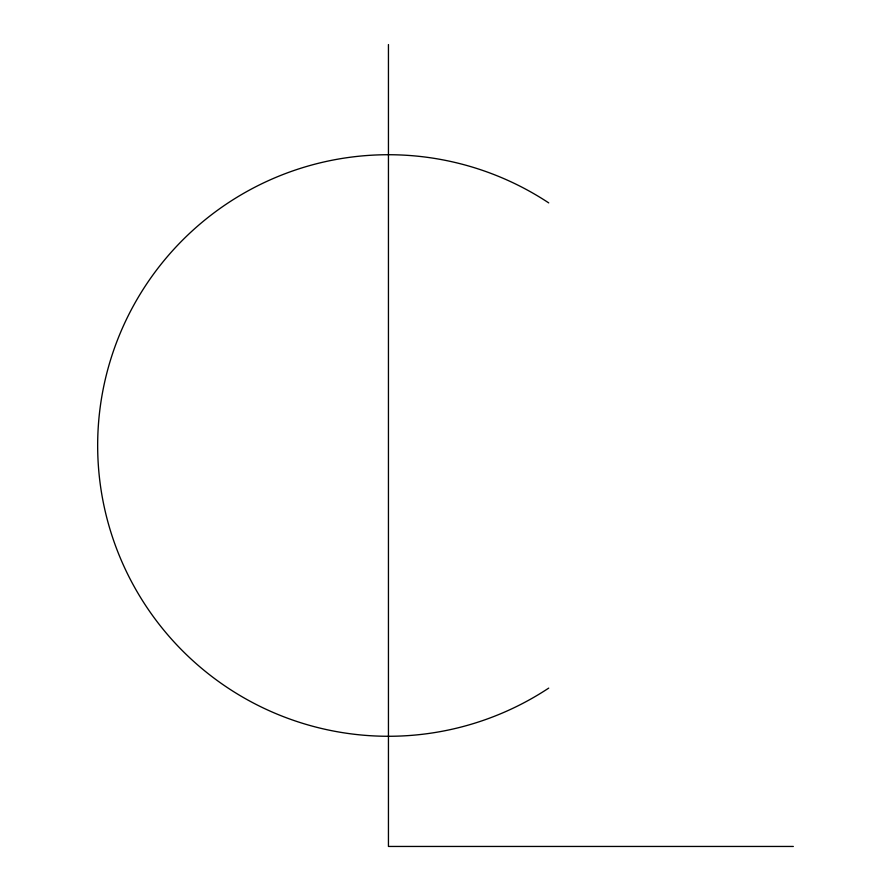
<?xml version="1.0" encoding="UTF-8"?>
<svg xmlns="http://www.w3.org/2000/svg" width="891" height="891" viewBox="0 0 891 891"><rect width="100%" height="100%" fill="white"/><g stroke="black" fill="none" stroke-linecap="round" stroke-linejoin="round"><path stroke-width="1.34" d="M793.335 846.45L388.443 846.45L388.443 44.55M548.722 688.108A290.767 290.767 0 0 1 169.49 636.842A290.767 290.767 0 0 1 169.49 254.158A290.767 290.767 0 0 1 548.722 202.892"/></g></svg>
